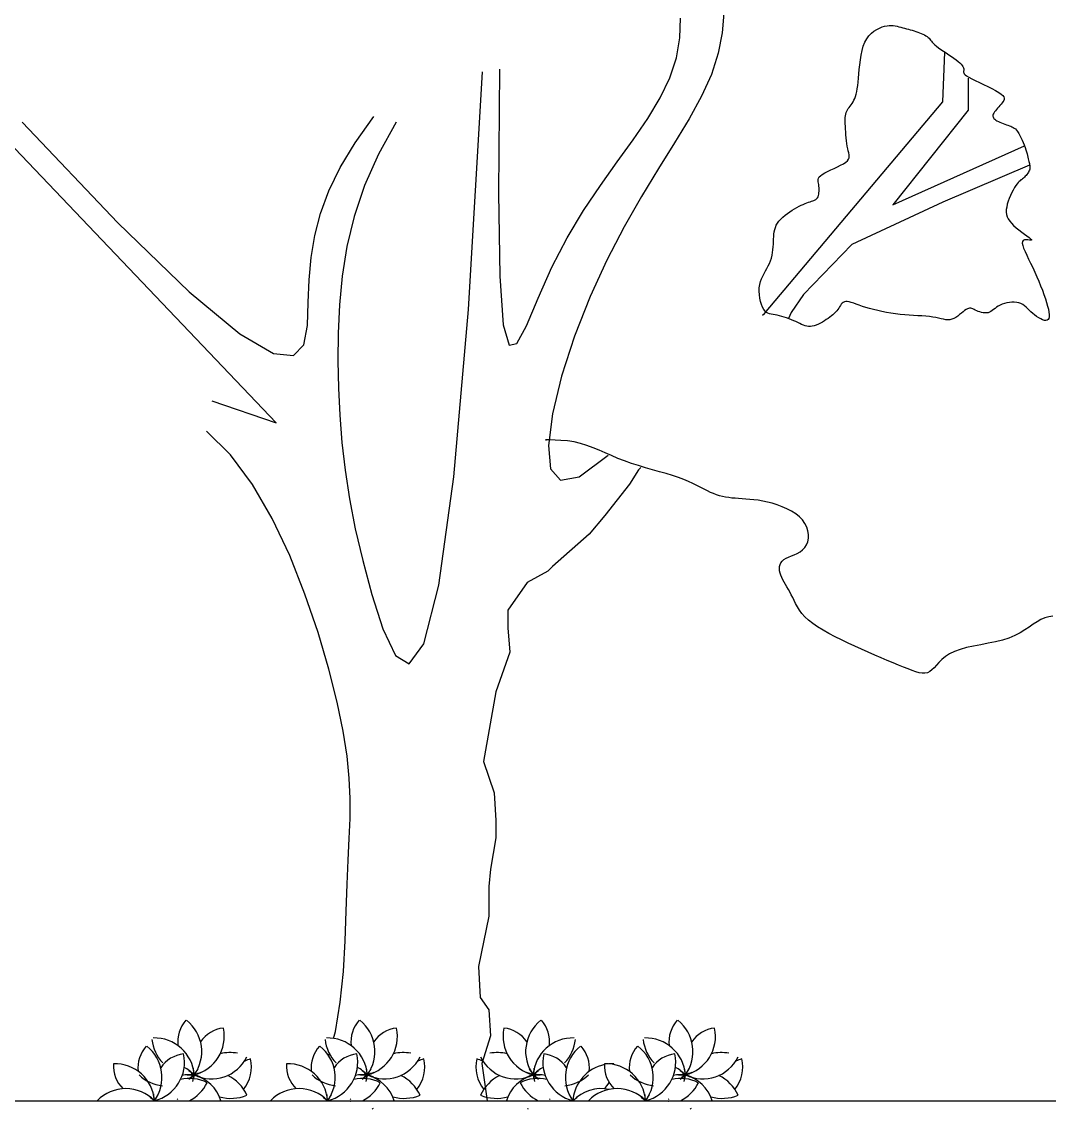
# Model space of a CAD drawing. Header units: millimetres. Extents: x 87938 to 265635, y 330093 to 434310.
# Drawn here: x 186159 to 190976, y 365201 to 370303 of the extents above; entities that cross this region are included whole.
import ezdxf

# ---------------------------------------------------------------- set-up
doc = ezdxf.new("R2010")
doc.units = ezdxf.units.MM
doc.layers.add('www.cad-blocks.net', color=7, linetype='Continuous')

# ---------------------------------------------------------------- blocks, each defined once
blk = doc.blocks.new('A$C315A1E4F')
for p, q in [((7149.6, 4568.8), (7151.9, 4653.2)), ((7336.9, 4673.9), (7329.9, 4590.2)), ((7965.4, 4588.1), (7976.5, 4597.2)), ((7976.5, 4597.2), (7988, 4604.7)), ((7988, 4604.7), (7999.6, 4610.7)), ((7999.6, 4610.7), (8010.9, 4615.2)), ((8010.9, 4615.2), (8021.8, 4618.4)), ((8021.8, 4618.4), (8032, 4620.5)), ((8032, 4620.5), (8041.5, 4621.5)), ((8041.5, 4621.5), (8050.4, 4621.7)), ((8050.4, 4621.7), (8058.9, 4621.1)), ((8058.9, 4621.1), (8067.1, 4619.9)), ((8067.1, 4619.9), (8075, 4618.2)), ((8075, 4618.2), (8082.8, 4616.3)), ((8082.8, 4616.3), (8090.7, 4614.2)), ((8090.7, 4614.2), (8098.7, 4612.1)), ((8098.7, 4612.1), (8106.7, 4610)), ((8106.7, 4610), (8114.9, 4607.8)), ((8114.9, 4607.8), (8123, 4605.6)), ((8123, 4605.6), (8131.2, 4603.4)), ((8131.2, 4603.4), (8139.3, 4601)), ((8139.3, 4601), (8147.4, 4598.5)), ((8147.4, 4598.5), (8155.4, 4596)), ((8155.4, 4596), (8163.2, 4593.3)), ((8163.2, 4593.3), (8170.8, 4590.4)), ((7134.9, 4483.7), (7149.6, 4568.8)), ((7329.9, 4590.2), (7312.6, 4503.1)), ((7930.9, 4532.8), (7937.5, 4549.6)), ((7937.5, 4549.6), (7945.6, 4564.4)), ((7945.6, 4564.4), (7955, 4577.2)), ((7955, 4577.2), (7965.4, 4588.1)), ((8170.8, 4590.4), (8178.1, 4587.5)), ((8178.1, 4587.5), (8185.1, 4584.4)), ((8185.1, 4584.4), (8191.5, 4581.2)), ((8191.5, 4581.2), (8197.5, 4577.8)), ((8197.5, 4577.8), (8202.8, 4574.3)), ((8202.8, 4574.3), (8207.4, 4570.7)), ((8207.4, 4570.7), (8211.3, 4566.9)), ((8211.3, 4566.9), (8214.7, 4563)), ((8214.7, 4563), (8217.9, 4558.8)), ((8217.9, 4558.8), (8221.3, 4554.4)), ((8221.3, 4554.4), (8225.1, 4549.6)), ((8225.1, 4549.6), (8229.7, 4544.4)), ((7312.6, 4503.1), (7283.4, 4413)), ((7921.5, 4494.9), (7925.6, 4514.4)), ((7925.6, 4514.4), (7930.9, 4532.8)), ((8229.7, 4544.4), (8235.4, 4538.8)), ((8235.4, 4538.8), (8242.5, 4532.8)), ((8242.5, 4532.8), (8251.2, 4526.2)), ((8251.2, 4526.2), (8261.2, 4519.2)), ((8261.2, 4519.2), (8272.2, 4512)), ((8270.3, 4296.2), (8278.4, 4507.5)), ((8272.2, 4512), (8283.6, 4504.5)), ((8283.6, 4504.5), (8295.2, 4497)), ((7107, 4398.2), (7134.9, 4483.7)), ((7914, 4434.1), (7915.9, 4454.2)), ((7915.9, 4454.2), (7918.3, 4474.7)), ((7918.3, 4474.7), (7921.5, 4494.9)), ((8295.2, 4497), (8306.6, 4489.5)), ((8306.6, 4489.5), (8317.3, 4482.2)), ((8317.3, 4482.2), (8326.9, 4475.2)), ((8326.9, 4475.2), (8335.1, 4468.5)), ((8335.1, 4468.5), (8342, 4462.3)), ((8342, 4462.3), (8347.6, 4456.4)), ((8347.6, 4456.4), (8352, 4450.9)), ((6248.4, 3410.8), (6308.3, 4423.4)), ((6379.7, 4435.3), (6375.7, 3907.1)), ((7283.4, 4413), (7241.4, 4320.2)), ((7910.8, 4396.5), (7912.3, 4414.7)), ((7912.3, 4414.7), (7914, 4434.1)), ((8352, 4450.9), (8355.3, 4445.9)), ((8355.3, 4445.9), (8357.5, 4441.2)), ((8357.5, 4441.2), (8358.8, 4436.9)), ((8358.3, 4426.2), (8358.1, 4422.9)), ((8358.1, 4422.9), (8358.7, 4419.5)), ((8358.9, 4429.5), (8358.3, 4426.2)), ((8358.7, 4419.5), (8360.6, 4415.8)), ((8358.8, 4436.9), (8359.2, 4433)), ((8359.2, 4433), (8358.9, 4429.5)), ((8360.6, 4415.8), (8364.5, 4411.5)), ((8364.5, 4411.5), (8370.9, 4406.6)), ((8370.9, 4406.6), (8380.3, 4400.7)), ((7065.4, 4312.3), (7107, 4398.2)), ((7905.3, 4351.6), (7907.3, 4365)), ((7907.3, 4365), (7909.1, 4380)), ((7909.1, 4380), (7910.8, 4396.5)), ((8378.2, 4397), (8378.5, 4260.6)), ((8380.3, 4400.7), (8393, 4393.9)), ((8393, 4393.9), (8408.4, 4386.3)), ((8408.4, 4386.3), (8425.6, 4378.1)), ((8425.6, 4378.1), (8443.7, 4369.5)), ((8443.7, 4369.5), (8461.9, 4360.8)), ((8461.9, 4360.8), (8479.3, 4352.1)), ((7241.4, 4320.2), (7188.3, 4223.4)), ((7894.6, 4310.2), (7897.7, 4318.9)), ((7897.7, 4318.9), (7900.5, 4328.6)), ((7900.5, 4328.6), (7903, 4339.5)), ((7903, 4339.5), (7905.3, 4351.6)), ((8479.3, 4352.1), (8495, 4343.9)), ((8495, 4343.9), (8508.2, 4336.1)), ((8508.2, 4336.1), (8518.2, 4329.1)), ((8518.2, 4329.1), (8525, 4322.8)), ((8525, 4322.8), (8529.2, 4317)), ((8529.2, 4317), (8531.1, 4311.5)), ((7012.2, 4224.9), (7065.4, 4312.3)), ((7509.3, 3393.3), (8270.3, 4296.2)), ((7863.1, 4261.7), (7866.6, 4267.1)), ((7866.6, 4267.1), (7870.4, 4272.3)), ((7870.4, 4272.3), (7874.6, 4277.7)), ((7874.6, 4277.7), (7878.8, 4283.2)), ((7878.8, 4283.2), (7883.1, 4289)), ((7883.1, 4289), (7887.2, 4295.4)), ((7887.2, 4295.4), (7891.1, 4302.4)), ((7891.1, 4302.4), (7894.6, 4310.2)), ((8503.1, 4268.9), (8498.4, 4263.3)), ((8508.1, 4274.6), (8503.1, 4268.9)), ((8513, 4280.2), (8508.1, 4274.6)), ((8517.8, 4285.8), (8513, 4280.2)), ((8522.3, 4291.2), (8517.8, 4285.8)), ((8526.2, 4296.3), (8522.3, 4291.2)), ((8529.2, 4301.4), (8526.2, 4296.3)), ((8530.9, 4306.4), (8529.2, 4301.4)), ((8531.1, 4311.5), (8530.9, 4306.4)), ((5764.6, 4121.4), (5844.6, 4233.3)), ((6950.2, 4134.5), (7012.2, 4224.9)), ((7188.3, 4223.4), (7126.5, 4120.8)), ((7853.8, 4211.8), (7853.9, 4220.8)), ((7853.9, 4220.8), (7854.2, 4229)), ((7854.2, 4229), (7854.9, 4236.6)), ((7854.9, 4236.6), (7856.1, 4243.6)), ((7856.1, 4243.6), (7857.8, 4250.1)), ((7857.8, 4250.1), (7860.2, 4256.1)), ((7860.2, 4256.1), (7863.1, 4261.7)), ((8378.5, 4260.6), (8057.4, 3856.6)), ((8483.7, 4238.9), (8483.4, 4235)), ((8483.4, 4235), (8484, 4231.3)), ((8485, 4243.1), (8483.7, 4238.9)), ((8484, 4231.3), (8485.5, 4227.8)), ((8487.1, 4247.6), (8485, 4243.1)), ((8485.5, 4227.8), (8487.9, 4224.5)), ((8490.2, 4252.6), (8487.1, 4247.6)), ((8487.9, 4224.5), (8491.3, 4221.3)), ((8494, 4257.8), (8490.2, 4252.6)), ((8491.3, 4221.3), (8495.6, 4218.1)), ((8498.4, 4263.3), (8494, 4257.8)), ((4346.4, 4209.5), (4753.6, 3780.2)), ((5939.7, 4209.5), (5864.1, 4072.8)), ((7854.1, 4202.1), (7853.8, 4211.8)), ((7854.5, 4191.5), (7854.1, 4202.1)), ((7855.1, 4180), (7854.5, 4191.5)), ((7855.9, 4167.8), (7855.1, 4180)), ((8495.6, 4218.1), (8500.7, 4215)), ((8500.7, 4215), (8506.7, 4211.9)), ((8506.7, 4211.9), (8513.1, 4208.8)), ((8513.1, 4208.8), (8520, 4205.9)), ((8520, 4205.9), (8527, 4203)), ((8527, 4203), (8534.1, 4200.4)), ((8534.1, 4200.4), (8541, 4197.9)), ((8541, 4197.9), (8547.6, 4195.7)), ((8547.6, 4195.7), (8553.6, 4193.7)), ((8553.6, 4193.7), (8559.3, 4191.7)), ((8559.3, 4191.7), (8564.5, 4189.6)), ((8564.5, 4189.6), (8569.5, 4187.1)), ((8569.5, 4187.1), (8574.3, 4184)), ((8574.3, 4184), (8579, 4180.1)), ((8579, 4180.1), (8583.6, 4175.1)), ((8583.6, 4175.1), (8588.3, 4169)), ((6882.1, 4039.9), (6950.2, 4134.5)), ((7856.8, 4155.3), (7855.9, 4167.8)), ((7857.9, 4142.6), (7856.8, 4155.3)), ((7859.2, 4130.1), (7857.9, 4142.6)), ((7860.7, 4118), (7859.2, 4130.1)), ((8588.3, 4169), (8593.1, 4161.5)), ((8593.1, 4161.5), (8598, 4152.8)), ((8598, 4152.8), (8602.8, 4143.2)), ((8602.8, 4143.2), (8607.5, 4133)), ((8607.5, 4133), (8612, 4122.5)), ((5428.4, 2926.4), (4287, 4126.4)), ((5701.5, 4016.2), (5764.6, 4121.4)), ((7126.5, 4120.8), (7058.2, 4010.9)), ((7862.4, 4106.5), (7860.7, 4118)), ((7864.4, 4095.9), (7862.4, 4106.5)), ((7866.6, 4086.5), (7864.4, 4095.9)), ((7868.6, 4078.1), (7866.6, 4086.5)), ((8057.4, 3856.6), (8618.4, 4108.9)), ((8612, 4122.5), (8616.2, 4111.9)), ((8616.2, 4111.9), (8620.1, 4101.6)), ((8620.1, 4101.6), (8623.5, 4091.7)), ((8623.5, 4091.7), (8626.4, 4082.6)), ((8626.4, 4082.6), (8628.8, 4074.3)), ((5864.1, 4072.8), (5805.4, 3938.8)), ((6810.6, 3939.6), (6882.1, 4039.9)), ((7846.2, 4031.9), (7855.9, 4038.4)), ((7855.9, 4038.4), (7863, 4044.6)), ((7863, 4044.6), (7867.5, 4050.7)), ((7867.5, 4050.7), (7870, 4056.9)), ((7870.1, 4070.4), (7868.6, 4078.1)), ((7870, 4056.9), (7870.7, 4063.5)), ((7870.7, 4063.5), (7870.1, 4070.4)), ((8628.8, 4074.3), (8630.9, 4066.6)), ((8630.9, 4066.6), (8632.6, 4059.6)), ((8632.6, 4059.6), (8634.1, 4053.2)), ((8634.1, 4053.2), (8635.3, 4047.3)), ((8635.3, 4047.3), (8636.5, 4041.9)), ((8636.5, 4041.9), (8637.5, 4037)), ((8637.5, 4037), (8638.6, 4032.4)), ((5653.3, 3916.3), (5701.5, 4016.2)), ((7058.2, 4010.9), (6985.7, 3892.1)), ((7756.1, 3986.4), (7766.4, 3992.4)), ((7766.4, 3992.4), (7778.7, 3998.7)), ((7778.7, 3998.7), (7792.3, 4005.2)), ((7792.3, 4005.2), (7806.6, 4011.8)), ((7806.6, 4011.8), (7820.8, 4018.6)), ((7820.8, 4018.6), (7834.2, 4025.3)), ((7834.2, 4025.3), (7846.2, 4031.9)), ((8639.9, 4025.7), (8269.6, 3868.5)), ((8631.7, 3991.3), (8628.4, 3986.7)), ((8634.6, 3995.8), (8631.7, 3991.3)), ((8637.1, 4000.3), (8634.6, 3995.8)), ((8638.9, 4004.6), (8637.1, 4000.3)), ((8638.6, 4032.4), (8639.5, 4028.1)), ((8640.2, 4008.7), (8638.9, 4004.6)), ((8639.5, 4028.1), (8640.3, 4024.1)), ((8640.9, 4012.7), (8640.2, 4008.7)), ((8640.3, 4024.1), (8640.9, 4020.3)), ((8640.9, 4020.3), (8641.1, 4016.5)), ((8641.1, 4016.5), (8640.9, 4012.7)), ((7738, 3960), (7738.4, 3965.1)), ((7738.5, 3954.6), (7738, 3960)), ((7738.4, 3965.1), (7740, 3970.3)), ((7739.6, 3948.9), (7738.5, 3954.6)), ((7740.7, 3942.8), (7739.6, 3948.9)), ((7740, 3970.3), (7743.2, 3975.4)), ((7741.6, 3936.3), (7740.7, 3942.8)), ((7743.2, 3975.4), (7748.5, 3980.8)), ((7748.5, 3980.8), (7756.1, 3986.4)), ((8586.3, 3945.7), (8581.3, 3938.6)), ((8590.9, 3951.4), (8586.3, 3945.7)), ((8595.1, 3955.9), (8590.9, 3951.4)), ((8599.1, 3959.5), (8595.1, 3955.9)), ((8602.8, 3962.6), (8599.1, 3959.5)), ((8606.4, 3965.3), (8602.8, 3962.6)), ((8610, 3968), (8606.4, 3965.3)), ((8613.6, 3970.9), (8610, 3968)), ((8617.4, 3974.3), (8613.6, 3970.9)), ((8621.2, 3978.2), (8617.4, 3974.3)), ((8624.9, 3982.3), (8621.2, 3978.2)), ((8628.4, 3986.7), (8624.9, 3982.3)), ((5617.9, 3820.1), (5653.3, 3916.3)), ((5805.4, 3938.8), (5761.6, 3807.6)), ((6375.7, 3907.1), (6381.5, 3552.4)), ((6738.6, 3832.2), (6810.6, 3939.6)), ((7737.9, 3890.9), (7739.7, 3896)), ((7739.7, 3896), (7741.1, 3902)), ((7741.1, 3902), (7742, 3908.4)), ((7742.2, 3929.4), (7741.6, 3936.3)), ((7742, 3908.4), (7742.4, 3915.3)), ((7742.5, 3922.3), (7742.2, 3929.4)), ((7742.4, 3915.3), (7742.5, 3922.3)), ((8558.5, 3896.7), (8553.2, 3884.2)), ((8564.2, 3908.6), (8558.5, 3896.7)), ((8570, 3919.8), (8564.2, 3908.6)), ((8575.8, 3929.9), (8570, 3919.8)), ((8581.3, 3938.6), (8575.8, 3929.9)), ((6985.7, 3892.1), (6911.3, 3762.7)), ((7647.9, 3845.8), (7657.3, 3850.6)), ((7657.3, 3850.6), (7666.3, 3855)), ((7666.3, 3855), (7674.8, 3858.7)), ((7674.8, 3858.7), (7682.9, 3862.1)), ((7682.9, 3862.1), (7690.4, 3865)), ((7690.4, 3865), (7697.5, 3867.6)), ((7697.5, 3867.6), (7704.1, 3869.8)), ((7704.1, 3869.8), (7710.2, 3871.8)), ((7710.2, 3871.8), (7715.7, 3873.7)), ((7715.7, 3873.7), (7720.7, 3875.6)), ((7720.7, 3875.6), (7725.2, 3877.7)), ((7725.2, 3877.7), (7729.2, 3880.1)), ((7729.2, 3880.1), (7732.6, 3883)), ((7732.6, 3883), (7735.5, 3886.6)), ((7735.5, 3886.6), (7737.9, 3890.9)), ((8269.6, 3868.5), (7882.5, 3688)), ((8544.7, 3859.3), (8542, 3847.3)), ((8548.5, 3871.7), (8544.7, 3859.3)), ((8553.2, 3884.2), (8548.5, 3871.7)), ((5593.5, 3725.9), (5617.9, 3820.1)), ((5761.6, 3807.6), (5730.4, 3679)), ((6668.7, 3716.4), (6738.6, 3832.2)), ((7579.2, 3796.1), (7587.8, 3804.5)), ((7587.8, 3804.5), (7597.3, 3812.6)), ((7597.3, 3812.6), (7607.3, 3820.3)), ((7607.3, 3820.3), (7617.5, 3827.5)), ((7617.5, 3827.5), (7627.9, 3834.2)), ((7627.9, 3834.2), (7638.1, 3840.3)), ((7638.1, 3840.3), (7647.9, 3845.8)), ((8540.5, 3836.1), (8540.4, 3825.6)), ((8540.4, 3825.6), (8541.8, 3815.5)), ((8542, 3847.3), (8540.5, 3836.1)), ((8541.8, 3815.5), (8544.6, 3805.9)), ((8544.6, 3805.9), (8548.9, 3796.5)), ((4753.6, 3780.2), (5057.7, 3485.8)), ((6911.3, 3762.7), (6837.4, 3621.1)), ((7553.2, 3750.9), (7556, 3760.3)), ((7556, 3760.3), (7559.9, 3769.5)), ((7559.9, 3769.5), (7565, 3778.5)), ((7565, 3778.5), (7571.4, 3787.4)), ((7571.4, 3787.4), (7579.2, 3796.1)), ((8548.9, 3796.5), (8554.8, 3787.3)), ((8554.8, 3787.3), (8562.3, 3778)), ((8562.3, 3778), (8571.5, 3768.7)), ((8571.5, 3768.7), (8582.2, 3759.1)), ((8582.2, 3759.1), (8594, 3749.6)), ((5577.9, 3632.2), (5593.5, 3725.9)), ((6603.6, 3590.7), (6668.7, 3716.4)), ((7548.1, 3699.9), (7548.6, 3710.7)), ((7548.6, 3710.7), (7549.1, 3721.2)), ((7549.1, 3721.2), (7550, 3731.4)), ((7550, 3731.4), (7551.3, 3741.3)), ((7551.3, 3741.3), (7553.2, 3750.9)), ((8594, 3749.6), (8606.1, 3740.3)), ((8606.1, 3740.3), (8617.9, 3731.6)), ((8617.9, 3731.6), (8628.6, 3723.8)), ((8628.6, 3723.8), (8637.5, 3717.1)), ((8637.5, 3717.1), (8644, 3711.9)), ((8644, 3711.9), (8647.4, 3708.3)), ((5730.4, 3679), (5710, 3553)), ((7543.9, 3653.5), (7545.5, 3665.3)), ((7545.5, 3665.3), (7546.6, 3677.1)), ((7546.6, 3677.1), (7547.5, 3688.6)), ((7547.5, 3688.6), (7548.1, 3699.9)), ((7882.5, 3688), (7676.4, 3473.8)), ((8609.4, 3699.9), (8608.7, 3692.7)), ((8608.7, 3692.7), (8610.5, 3683.1)), ((8612.8, 3704.4), (8609.4, 3699.9)), ((8610.5, 3683.1), (8614.4, 3671.3)), ((8618.3, 3706.7), (8612.8, 3704.4)), ((8614.4, 3671.3), (8620.1, 3657.5)), ((8625, 3707.5), (8618.3, 3706.7)), ((8632.1, 3707.2), (8625, 3707.5)), ((8638.7, 3706.6), (8632.1, 3707.2)), ((8644, 3706.2), (8638.7, 3706.6)), ((8647.2, 3706.5), (8644, 3706.2)), ((8647.4, 3708.3), (8647.2, 3706.5)), ((5569.1, 3537.5), (5577.9, 3632.2)), ((6837.4, 3621.1), (6766.1, 3465.5)), ((7531.2, 3607.1), (7535.5, 3618.4)), ((7535.5, 3618.4), (7539, 3629.9)), ((7539, 3629.9), (7541.8, 3641.7)), ((7541.8, 3641.7), (7543.9, 3653.5)), ((8620.1, 3657.5), (8627.2, 3642.1)), ((8627.2, 3642.1), (8635.3, 3625.4)), ((8635.3, 3625.4), (8644, 3607.5)), ((6545.8, 3458.5), (6603.6, 3590.7)), ((7508.1, 3564.2), (7514.2, 3575)), ((7514.2, 3575), (7520.3, 3585.6)), ((7520.3, 3585.6), (7526.1, 3596.3)), ((7526.1, 3596.3), (7531.2, 3607.1)), ((8644, 3607.5), (8653, 3588.9)), ((8653, 3588.9), (8661.9, 3569.7)), ((5565.2, 3440.2), (5569.1, 3537.5)), ((5710, 3553), (5698.1, 3429.7)), ((6381.5, 3552.4), (6396.7, 3345)), ((7489.5, 3516.3), (7492.7, 3529.3)), ((7492.7, 3529.3), (7497, 3541.6)), ((7497, 3541.6), (7502.3, 3553.1)), ((7502.3, 3553.1), (7508.1, 3564.2)), ((8661.9, 3569.7), (8670.5, 3550.2)), ((8670.5, 3550.2), (8678.9, 3530.7)), ((8678.9, 3530.7), (8686.7, 3511.3)), ((5057.7, 3485.8), (5273.9, 3306.4)), ((7487.4, 3487.8), (7487.8, 3502.3)), ((7488.3, 3473), (7487.4, 3487.8)), ((7487.8, 3502.3), (7489.5, 3516.3)), ((8686.7, 3511.3), (8694.1, 3492.3)), ((8694.1, 3492.3), (8700.8, 3473.9)), ((5561.8, 3342.3), (5565.2, 3440.2)), ((6495.9, 3341.3), (6545.8, 3458.5)), ((6766.1, 3465.5), (6700.4, 3297)), ((7490.3, 3458.5), (7488.3, 3473)), ((7493.2, 3444.6), (7490.3, 3458.5)), ((7497, 3431.8), (7493.2, 3444.6)), ((7501.4, 3420.4), (7497, 3431.8)), ((7676.4, 3473.8), (7624.1, 3397.7)), ((7837, 3432.6), (7833.4, 3427.6)), ((7840.8, 3437), (7837, 3432.6)), ((7845.1, 3440.5), (7840.8, 3437)), ((7850.1, 3443), (7845.1, 3440.5)), ((7855.9, 3444.2), (7850.1, 3443)), ((7862.8, 3444.1), (7855.9, 3444.2)), ((7870.7, 3442.6), (7862.8, 3444.1)), ((7879.7, 3440.2), (7870.7, 3442.6)), ((7889.9, 3436.8), (7879.7, 3440.2)), ((7901.1, 3432.9), (7889.9, 3436.8)), ((7913.5, 3428.4), (7901.1, 3432.9)), ((8522.8, 3432.7), (8513.8, 3428.8)), ((8532.5, 3436), (8522.8, 3432.7)), ((8542.8, 3438.7), (8532.5, 3436)), ((8553.4, 3440.5), (8542.8, 3438.7)), ((8564, 3441.5), (8553.4, 3440.5)), ((8574.5, 3441.6), (8564, 3441.5)), ((8584.6, 3440.7), (8574.5, 3441.6)), ((8594, 3438.6), (8584.6, 3440.7)), ((8602.5, 3435.4), (8594, 3438.6)), ((8610.3, 3431.2), (8602.5, 3435.4)), ((8700.8, 3473.9), (8706.9, 3456.4)), ((8706.9, 3456.4), (8712, 3440)), ((8712, 3440), (8716.3, 3424.9)), ((5698.1, 3429.7), (5692.8, 3309)), ((6185.6, 2696.1), (6248.4, 3410.8)), ((7506.5, 3410.9), (7501.4, 3420.4)), ((7501.8, 3386.5), (7509.3, 3393.3)), ((7512, 3403.5), (7506.5, 3410.9)), ((7517.9, 3398.1), (7512, 3403.5)), ((7524.3, 3394.3), (7517.9, 3398.1)), ((7531.2, 3391.6), (7524.3, 3394.3)), ((7538.6, 3389.8), (7531.2, 3391.6)), ((7546.6, 3388.4), (7538.6, 3389.8)), ((7555, 3387.2), (7546.6, 3388.4)), ((7564, 3385.7), (7555, 3387.2)), ((7573.6, 3383.6), (7564, 3385.7)), ((7624.1, 3397.7), (7612.8, 3372.3)), ((7801.3, 3388.2), (7794.9, 3382.8)), ((7807.3, 3393.6), (7801.3, 3388.2)), ((7812.7, 3399.2), (7807.3, 3393.6)), ((7817.7, 3404.8), (7812.7, 3399.2)), ((7822.2, 3410.5), (7817.7, 3404.8)), ((7826.2, 3416.3), (7822.2, 3410.5)), ((7829.9, 3422.1), (7826.2, 3416.3)), ((7833.4, 3427.6), (7829.9, 3422.1)), ((7927, 3423.7), (7913.5, 3428.4)), ((7941.7, 3418.9), (7927, 3423.7)), ((7957.6, 3414.3), (7941.7, 3418.9)), ((7974.4, 3409.8), (7957.6, 3414.3)), ((7992.2, 3405.5), (7974.4, 3409.8)), ((8010.6, 3401.6), (7992.2, 3405.5)), ((8029.5, 3397.9), (8010.6, 3401.6)), ((8048.8, 3394.6), (8029.5, 3397.9)), ((8068.4, 3391.8), (8048.8, 3394.6)), ((8087.9, 3389.4), (8068.4, 3391.8)), ((8107.3, 3387.6), (8087.9, 3389.4)), ((8126.4, 3386.1), (8107.3, 3387.6)), ((8145.2, 3384.9), (8126.4, 3386.1)), ((8341.5, 3388.4), (8333.5, 3382.2)), ((8349.1, 3394.7), (8341.5, 3388.4)), ((8356.2, 3400.8), (8349.1, 3394.7)), ((8362.9, 3406.2), (8356.2, 3400.8)), ((8369, 3410.5), (8362.9, 3406.2)), ((8374.5, 3413.5), (8369, 3410.5)), ((8379.5, 3415.2), (8374.5, 3413.5)), ((8384.2, 3415.8), (8379.5, 3415.2)), ((8388.7, 3415.4), (8384.2, 3415.8)), ((8393.2, 3414.3), (8388.7, 3415.4)), ((8397.9, 3412.5), (8393.2, 3414.3)), ((8402.9, 3410.2), (8397.9, 3412.5)), ((8408.4, 3407.7), (8402.9, 3410.2)), ((8414.5, 3405), (8408.4, 3407.7)), ((8421.1, 3402.4), (8414.5, 3405)), ((8428.1, 3399.9), (8421.1, 3402.4)), ((8435.3, 3397.9), (8428.1, 3399.9)), ((8442.5, 3396.3), (8435.3, 3397.9)), ((8449.7, 3395.5), (8442.5, 3396.3)), ((8456.7, 3395.4), (8449.7, 3395.5)), ((8463.2, 3396.5), (8456.7, 3395.4)), ((8469.3, 3398.6), (8463.2, 3396.5)), ((8475.1, 3401.7), (8469.3, 3398.6)), ((8480.7, 3405.6), (8475.1, 3401.7)), ((8486.4, 3410), (8480.7, 3405.6)), ((8492.4, 3414.7), (8486.4, 3410)), ((8498.8, 3419.6), (8492.4, 3414.7)), ((8505.9, 3424.3), (8498.8, 3419.6)), ((8513.8, 3428.8), (8505.9, 3424.3)), ((8617.6, 3426.1), (8610.3, 3431.2)), ((8624.5, 3420.3), (8617.6, 3426.1)), ((8631.4, 3414), (8624.5, 3420.3)), ((8638.2, 3407.4), (8631.4, 3414)), ((8645.4, 3400.5), (8638.2, 3407.4)), ((8653, 3393.7), (8645.4, 3400.5)), ((8661.2, 3386.9), (8653, 3393.7)), ((8669.8, 3380.6), (8661.2, 3386.9)), ((8716.3, 3424.9), (8719.6, 3411.2)), ((8719.6, 3411.2), (8721.8, 3399)), ((8721.8, 3399), (8722.9, 3388.4)), ((8722.9, 3388.4), (8722.9, 3379.5)), ((5546.1, 3260.1), (5561.8, 3342.3)), ((6396.7, 3345), (6421.1, 3258.2)), ((6454.2, 3265.8), (6495.9, 3341.3)), ((7583.6, 3381), (7573.6, 3383.6)), ((7593.8, 3378), (7583.6, 3381)), ((7604.2, 3374.6), (7593.8, 3378)), ((7614.5, 3370.8), (7604.2, 3374.6)), ((7624.6, 3366.9), (7614.5, 3370.8)), ((7634.4, 3362.7), (7624.6, 3366.9)), ((7643.7, 3358.5), (7634.4, 3362.7)), ((7652.3, 3354.4), (7643.7, 3358.5)), ((7660.5, 3350.3), (7652.3, 3354.4)), ((7668.2, 3346.6), (7660.5, 3350.3)), ((7675.7, 3343.3), (7668.2, 3346.6)), ((7683, 3340.6), (7675.7, 3343.3)), ((7690.3, 3338.6), (7683, 3340.6)), ((7722, 3340.7), (7713.6, 3338.6)), ((7730.6, 3343.7), (7722, 3340.7)), ((7739.3, 3347.5), (7730.6, 3343.7)), ((7748, 3351.8), (7739.3, 3347.5)), ((7756.5, 3356.6), (7748, 3351.8)), ((7764.9, 3361.7), (7756.5, 3356.6)), ((7773, 3367), (7764.9, 3361.7)), ((7780.7, 3372.2), (7773, 3367)), ((7788, 3377.5), (7780.7, 3372.2)), ((7794.9, 3382.8), (7788, 3377.5)), ((8163.3, 3383.8), (8145.2, 3384.9)), ((8180.7, 3382.7), (8163.3, 3383.8)), ((8197.2, 3381.5), (8180.7, 3382.7)), ((8212.7, 3380.1), (8197.2, 3381.5)), ((8227.1, 3378.2), (8212.7, 3380.1)), ((8240.1, 3375.9), (8227.1, 3378.2)), ((8252.1, 3373.3), (8240.1, 3375.9)), ((8263, 3370.8), (8252.1, 3373.3)), ((8273.1, 3368.5), (8263, 3370.8)), ((8282.6, 3366.9), (8273.1, 3368.5)), ((8291.5, 3366.2), (8282.6, 3366.9)), ((8300.1, 3366.5), (8291.5, 3366.2)), ((8308.6, 3368.4), (8300.1, 3366.5)), ((8317, 3371.8), (8308.6, 3368.4)), ((8325.4, 3376.5), (8317, 3371.8)), ((8333.5, 3382.2), (8325.4, 3376.5)), ((8678.5, 3374.8), (8669.8, 3380.6)), ((8687.1, 3370), (8678.5, 3374.8)), ((8695.3, 3366.2), (8687.1, 3370)), ((8702.8, 3363.8), (8695.3, 3366.2)), ((8709.4, 3363.1), (8702.8, 3363.8)), ((8714.9, 3364.2), (8709.4, 3363.1)), ((8718.9, 3367.3), (8714.9, 3364.2)), ((8721.5, 3372.5), (8718.9, 3367.3)), ((8722.9, 3379.5), (8721.5, 3372.5)), ((5273.9, 3306.4), (5417.3, 3222.3)), ((5692.8, 3309), (5692, 3190.8)), ((6700.4, 3297), (6645.3, 3126.1)), ((7697.8, 3337.5), (7690.3, 3338.6)), ((7705.5, 3337.5), (7697.8, 3337.5)), ((7713.6, 3338.6), (7705.5, 3337.5)), ((5503, 3213.5), (5546.1, 3260.1)), ((6421.1, 3258.2), (6454.2, 3265.8)), ((5417.3, 3222.3), (5503, 3213.5)), ((5692, 3190.8), (5694.1, 3074.8)), ((6645.3, 3126.1), (6606.2, 2966)), ((5694.1, 3074.8), (5699.3, 2959.7)), ((5155, 3021.5), (5428.4, 2926.4)), ((5699.3, 2959.7), (5708.4, 2843.8)), ((6606.2, 2966), (6588.6, 2830)), ((5233.7, 2790.8), (5131.2, 2890.8)), ((5708.4, 2843.8), (5722, 2725.6)), ((6576.6, 2854.3), (6580.4, 2855.1)), ((6582.7, 2854.2), (6576.6, 2854.3)), ((6580.4, 2855.1), (6595.9, 2856.8)), ((6596.9, 2854.1), (6582.7, 2854.2)), ((6588.6, 2830), (6598.1, 2731)), ((6617.4, 2853.7), (6596.9, 2854.1)), ((6642.3, 2852.4), (6617.4, 2853.7)), ((6669.8, 2849.9), (6642.3, 2852.4)), ((6698.1, 2845.5), (6669.8, 2849.9)), ((6725.7, 2839.1), (6698.1, 2845.5)), ((6752.6, 2830.8), (6725.7, 2839.1)), ((6778.9, 2821.1), (6752.6, 2830.8)), ((5327.2, 2664.7), (5233.7, 2790.8)), ((6720.4, 2697.1), (6844.2, 2788.5)), ((6805.1, 2810.3), (6778.9, 2821.1)), ((6831.3, 2798.8), (6805.1, 2810.3)), ((6857.9, 2787.1), (6831.3, 2798.8)), ((6885.1, 2775.4), (6857.9, 2787.1)), ((6913.3, 2764.3), (6885.1, 2775.4)), ((6942.5, 2754), (6913.3, 2764.3)), ((6972.4, 2744.4), (6942.5, 2754)), ((6982.6, 2737.2), (6972.2, 2727.3)), ((7002.7, 2735.4), (6972.4, 2744.4)), ((5722, 2725.6), (5740.9, 2603.2)), ((6121.5, 2235.3), (6185.6, 2696.1)), ((6598.1, 2731), (6640.2, 2682.3)), ((6640.2, 2682.3), (6720.4, 2697.1)), ((6972.2, 2727.3), (6934.1, 2665.5)), ((7032.8, 2726.9), (7002.7, 2735.4)), ((7062.3, 2718.7), (7032.8, 2726.9)), ((7090.8, 2710.6), (7062.3, 2718.7)), ((7117.8, 2702.5), (7090.8, 2710.6)), ((7142.8, 2694.2), (7117.8, 2702.5)), ((7165.5, 2685.8), (7142.8, 2694.2)), ((5411.4, 2519.2), (5327.2, 2664.7)), ((6934.1, 2665.5), (6829.4, 2532.4)), ((7186.2, 2677.1), (7165.5, 2685.8)), ((7204.9, 2668.5), (7186.2, 2677.1)), ((7222.1, 2660), (7204.9, 2668.5)), ((7237.9, 2651.8), (7222.1, 2660)), ((7252.6, 2644.1), (7237.9, 2651.8)), ((7266.5, 2636.9), (7252.6, 2644.1)), ((5740.9, 2603.2), (5765.9, 2475.3)), ((7279.8, 2630.5), (7266.5, 2636.9)), ((7292.9, 2625), (7279.8, 2630.5)), ((7305.7, 2620.3), (7292.9, 2625)), ((7318.5, 2616.3), (7305.7, 2620.3)), ((7331.2, 2613), (7318.5, 2616.3)), ((7344.2, 2610.3), (7331.2, 2613)), ((7357.4, 2608.2), (7344.2, 2610.3)), ((7371, 2606.4), (7357.4, 2608.2)), ((7385, 2605.1), (7371, 2606.4)), ((7399.7, 2604), (7385, 2605.1)), ((7415, 2603), (7399.7, 2604)), ((7430.9, 2602), (7415, 2603)), ((7447.6, 2600.7), (7430.9, 2602)), ((7465, 2598.9), (7447.6, 2600.7)), ((7483.2, 2596.6), (7465, 2598.9)), ((7502.2, 2593.4), (7483.2, 2596.6)), ((7522.1, 2589.1), (7502.2, 2593.4)), ((7542.8, 2583.8), (7522.1, 2589.1)), ((7563.9, 2577.2), (7542.8, 2583.8)), ((7584.9, 2569.4), (7563.9, 2577.2)), ((7605.4, 2560.5), (7584.9, 2569.4)), ((7624.8, 2550.3), (7605.4, 2560.5)), ((5486.2, 2361), (5411.4, 2519.2)), ((6829.4, 2532.4), (6762.8, 2451.6)), ((7642.7, 2539), (7624.8, 2550.3)), ((7658.6, 2526.4), (7642.7, 2539)), ((7671.9, 2512.7), (7658.6, 2526.4)), ((7682.4, 2497.8), (7671.9, 2512.7)), ((5765.9, 2475.3), (5797.5, 2340)), ((7690, 2482.2), (7682.4, 2497.8)), ((7694.8, 2466.2), (7690, 2482.2)), ((7697, 2450.2), (7694.8, 2466.2)), ((6762.8, 2451.6), (6605.8, 2313.7)), ((7688.8, 2406.6), (7693.9, 2420)), ((7693.9, 2420), (7696.7, 2434.7)), ((7696.7, 2434.7), (7697, 2450.2)), ((7636.9, 2364.6), (7649.3, 2370.3)), ((7649.3, 2370.3), (7661.3, 2377)), ((7661.3, 2377), (7672.2, 2385.1)), ((7672.2, 2385.1), (7681.5, 2394.9)), ((7681.5, 2394.9), (7688.8, 2406.6)), ((5551.4, 2196.8), (5486.2, 2361)), ((5797.5, 2340), (5836.7, 2195.7)), ((7573.9, 2314), (7575.9, 2322.5)), ((7575.9, 2322.5), (7579.5, 2330.3)), ((7579.5, 2330.3), (7584.9, 2337.5)), ((7584.9, 2337.5), (7592.2, 2343.9)), ((7592.2, 2343.9), (7601.6, 2349.5)), ((7601.6, 2349.5), (7612.5, 2354.6)), ((7612.5, 2354.6), (7624.4, 2359.5)), ((7624.4, 2359.5), (7636.9, 2364.6)), ((6586.7, 2294.7), (6498.1, 2246.1)), ((6605.8, 2313.7), (6586.7, 2294.7)), ((7573.4, 2305.2), (7573.9, 2314)), ((7574.3, 2296), (7573.4, 2305.2)), ((7576.4, 2286.6), (7574.3, 2296)), ((7579.5, 2277), (7576.4, 2286.6)), ((7583.5, 2267.4), (7579.5, 2277)), ((6057.6, 1984.1), (6121.5, 2235.3)), ((6498.1, 2246.1), (6416.6, 2127.6)), ((7588.2, 2257.8), (7583.5, 2267.4)), ((7593.6, 2248), (7588.2, 2257.8)), ((7599.4, 2238), (7593.6, 2248)), ((7605.5, 2227.7), (7599.4, 2238)), ((7611.8, 2217), (7605.5, 2227.7)), ((5606.9, 2033.3), (5551.4, 2196.8)), ((5836.7, 2195.7), (5883.6, 2048.6)), ((7618, 2205.9), (7611.8, 2217)), ((7624.1, 2194.2), (7618, 2205.9)), ((7630, 2182), (7624.1, 2194.2)), ((7636, 2169.2), (7630, 2182)), ((7642.5, 2156), (7636, 2169.2)), ((7650, 2142.5), (7642.5, 2156)), ((7658.8, 2128.6), (7650, 2142.5)), ((6416.6, 2127.6), (6416.6, 2053.5)), ((7669.4, 2114.5), (7658.8, 2128.6)), ((7682.1, 2100.2), (7669.4, 2114.5)), ((7697.4, 2085.9), (7682.1, 2100.2)), ((8688.2, 2088.3), (8671.8, 2078.9)), ((8704.7, 2095.5), (8688.2, 2088.3)), ((8721.7, 2100.2), (8704.7, 2095.5)), ((8739.1, 2102.7), (8721.7, 2100.2)), ((5883.6, 2048.6), (5937.1, 1934.8)), ((6416.6, 2053.5), (6424, 1949.8)), ((7715.6, 2071.6), (7697.4, 2085.9)), ((7736.4, 2057.3), (7715.6, 2071.6)), ((7759.4, 2043.1), (7736.4, 2057.3)), ((7784.3, 2029), (7759.4, 2043.1)), ((8619.2, 2043.7), (8598.9, 2031.4)), ((8637.8, 2056.1), (8619.2, 2043.7)), ((8655.2, 2068), (8637.8, 2056.1)), ((8671.8, 2078.9), (8655.2, 2068)), ((5652.5, 1877.2), (5606.9, 2033.3)), ((7810.7, 2015), (7784.3, 2029)), ((7838.2, 2001.3), (7810.7, 2015)), ((7866.4, 1987.7), (7838.2, 2001.3)), ((8524, 2000.7), (8494.3, 1993.4)), ((8551.7, 2009.5), (8524, 2000.7)), ((8576.6, 2019.8), (8551.7, 2009.5)), ((8598.9, 2031.4), (8576.6, 2019.8)), ((5995.7, 1898.7), (6057.6, 1984.1)), ((6424, 1949.8), (6364.7, 1779.5)), ((7895.1, 1974.4), (7866.4, 1987.7)), ((7923.7, 1961.5), (7895.1, 1974.4)), ((7952.1, 1948.9), (7923.7, 1961.5)), ((7979.9, 1936.7), (7952.1, 1948.9)), ((8319, 1952.2), (8298.1, 1941.8)), ((8343.5, 1960.9), (8319, 1952.2)), ((8371, 1968.3), (8343.5, 1960.9)), ((8400.7, 1974.8), (8371, 1968.3)), ((8431.8, 1980.8), (8400.7, 1974.8)), ((8463.2, 1986.9), (8431.8, 1980.8)), ((8494.3, 1993.4), (8463.2, 1986.9)), ((5937.1, 1934.8), (5995.7, 1898.7)), ((8007, 1925.1), (7979.9, 1936.7)), ((8033, 1914), (8007, 1925.1)), ((8057.8, 1903.7), (8033, 1914)), ((8080.9, 1894.1), (8057.8, 1903.7)), ((8253.3, 1905.6), (8242.3, 1893.6)), ((8265.8, 1917.9), (8253.3, 1905.6)), ((8280.6, 1930.2), (8265.8, 1917.9)), ((8298.1, 1941.8), (8280.6, 1930.2)), ((5688.1, 1735.4), (5652.5, 1877.2)), ((8102.2, 1885.3), (8080.9, 1894.1)), ((8121.6, 1877.4), (8102.2, 1885.3)), ((8139, 1870.6), (8121.6, 1877.4)), ((8154.6, 1865.2), (8139, 1870.6)), ((8168.8, 1861.4), (8154.6, 1865.2)), ((8181.6, 1859.3), (8168.8, 1861.4)), ((8193.2, 1859.3), (8181.6, 1859.3)), ((8203.9, 1861.5), (8193.2, 1859.3)), ((8213.8, 1866.2), (8203.9, 1861.5)), ((8223.2, 1873.4), (8213.8, 1866.2)), ((8232.5, 1882.7), (8223.2, 1873.4)), ((8242.3, 1893.6), (8232.5, 1882.7)), ((6364.7, 1779.5), (6312.8, 1483.2)), ((5713.7, 1612.5), (5688.1, 1735.4)), ((5730.5, 1506.1), (5713.7, 1612.5)), ((5740.1, 1411.5), (5730.5, 1506.1)), ((6312.8, 1483.2), (6357.3, 1349.9)), ((5743.9, 1324.4), (5740.1, 1411.5)), ((6357.3, 1349.9), (6364.7, 1231.4)), ((5743.4, 1240.2), (5743.9, 1324.4)), ((5740, 1154.4), (5743.4, 1240.2)), ((6364.7, 1231.4), (6364.7, 1157.3)), ((5735.3, 1062.5), (5740, 1154.4)), ((6364.7, 1157.3), (6342.5, 1024)), ((5730.7, 960.2), (5735.3, 1062.5)), ((6342.5, 1024), (6335.1, 949.9)), ((5727, 844.3), (5730.7, 960.2)), ((6335.1, 949.9), (6335.1, 824)), ((5722.5, 718.5), (5727, 844.3)), ((6335.1, 824), (6290.6, 609.2)), ((5714.9, 587.7), (5722.5, 718.5)), ((6290.6, 609.2), (6298, 475.9)), ((5701.8, 457.1), (5714.9, 587.7)), ((6298, 475.9), (6335.1, 424.1)), ((5680.9, 331.6), (5701.8, 457.1)), ((6335.1, 424.1), (6342.5, 313)), ((5673, 302.3), (5680.9, 331.6)), ((6342.5, 313), (6305.4, 194.5)), ((5652.8, 227.9), (5655.4, 237.2)), ((6305.4, 194.5), (6327.6, 36.3))]:
    blk.add_line(p, q)
for centre, radius, start, end in [((5148.6, 286.5), 139.7, 138.3947, 186.073), ((4942, 246.1), 169.4, 324.0268, 51.9424), ((5886.7, 286.5), 139.7, 138.3947, 186.073), ((5680.1, 246.1), 169.4, 324.0268, 51.9424), ((6661.1, 246.1), 169.4, 128.0576, 215.9732), ((6454.4, 286.5), 139.7, 353.927, 41.6053), ((7242.2, 286.5), 139.7, 138.3947, 186.073), ((7035.5, 246.1), 169.4, 324.0268, 51.9424), ((5038, 311), 169.4, 284.0268, 11.9424), ((5216.9, 214.5), 132.2, 95.7234, 146.733), ((5776.1, 311), 169.4, 284.0268, 11.9424), ((5955, 214.5), 132.2, 95.7234, 146.733), ((6565.1, 311), 169.4, 168.0576, 255.9732), ((6386.2, 214.5), 132.2, 33.267, 84.2766), ((7131.6, 311), 169.4, 284.0268, 11.9424), ((7310.5, 214.5), 132.2, 95.7234, 146.733), ((5067.3, 315.6), 169.4, 186.0422, 224.0268), ((4910.1, 134.7), 169.4, 4.0268, 91.9424), ((5805.5, 315.6), 169.4, 186.0422, 224.0268), ((5648.2, 134.7), 169.4, 4.0268, 91.9424), ((6693, 134.7), 169.4, 88.0576, 175.9732), ((6535.7, 315.6), 169.4, 315.9732, 353.9578), ((7160.9, 315.6), 169.4, 186.0422, 224.0268), ((7003.6, 134.7), 169.4, 4.0268, 91.9424), ((4979.2, 176.2), 139.7, 138.3947, 186.073), ((4772.5, 135.8), 169.4, 324.0268, 51.9424), ((4868.5, 200.7), 169.4, 284.0268, 11.9424), ((5047.4, 104.2), 132.2, 95.7234, 146.733), ((5231.2, 72.3), 169.4, 78.7417, 104.0268), ((5717.3, 176.2), 139.7, 138.3947, 186.073), ((5510.6, 135.8), 169.4, 324.0268, 51.9424), ((5606.7, 200.7), 169.4, 284.0268, 11.9424), ((5785.6, 104.2), 132.2, 95.7234, 146.733), ((5969.4, 72.3), 169.4, 78.7417, 104.0268), ((6371.8, 72.3), 169.4, 75.9732, 101.2583), ((6734.5, 200.7), 169.4, 168.0576, 255.9732), ((6555.6, 104.2), 132.2, 33.267, 84.2766), ((6830.5, 135.8), 169.4, 128.0576, 215.9732), ((6623.9, 176.2), 139.7, 353.927, 41.6053), ((7072.7, 176.2), 139.7, 138.3947, 186.073), ((6866.1, 135.8), 169.4, 324.0268, 51.9424), ((6962.1, 200.7), 169.4, 284.0268, 11.9424), ((7141, 104.2), 132.2, 95.7234, 146.733), ((7324.8, 72.3), 169.4, 78.7417, 104.0268), ((4866.7, 183.9), 132.2, 175.7234, 226.733), ((4740.6, 24.5), 169.4, 4.0268, 91.9424), ((5153.1, 297.3), 167.9, 243.8159, 333.7775), ((5172.5, 179.6), 151, 320.9019, 13.5258), ((5492.9, -270.5), 515.6, 109.6781, 112.6481), ((5604.9, 183.9), 132.2, 175.7234, 226.733), ((5478.7, 24.5), 169.4, 4.0268, 91.9424), ((5891.2, 297.3), 167.9, 243.8159, 333.7775), ((5910.6, 179.6), 151, 320.9019, 13.5258), ((6231.1, -270.5), 515.6, 109.6781, 112.6481), ((6430.6, 179.6), 151, 166.4742, 219.0981), ((6110.1, -270.5), 515.6, 67.3519, 70.3219), ((6449.9, 297.3), 167.9, 206.2225, 296.1841), ((6862.4, 24.5), 169.4, 101.638, 175.9732), ((6960.3, 183.9), 132.2, 175.7234, 226.733), ((6834.2, 24.5), 169.4, 4.0268, 91.9424), ((6862.4, 24.5), 169.4, 88.0576, 94.7782), ((6736.3, 183.9), 132.2, 2.8068, 4.2766), ((7246.7, 297.3), 167.9, 243.8159, 333.7775), ((7266.1, 179.6), 151, 320.9019, 13.5258), ((7586.5, -270.5), 515.6, 109.6781, 112.6481), ((4961.5, 268.6), 169.4, 226.0422, 264.0268), ((5061.4, -21.8), 169.4, 84.0268, 101.2878), ((4957.2, 28.9), 169.4, 44.0268, 62.1104), ((5067.3, 315.6), 169.4, 264.0268, 273.9578), ((4961.5, 268.6), 169.4, 304.0268, 313.9578), ((5178.7, 283.6), 169.4, 224.0268, 233.9578), ((5173.8, 6.3), 169.4, 124.0268, 132.4007), ((4910.6, 164.5), 169.4, 344.0268, 353.9578), ((5243.4, 187.5), 169.4, 184.0268, 193.9578), ((5241.9, 100), 169.4, 164.0268, 169.5974), ((5231.2, 72.3), 169.4, 144.0268, 153.9578), ((5147.8, -8.2), 169.4, 104.0268, 113.9578), ((5032.2, -16.2), 169.4, 18.056, 73.9578), ((5032.2, -16.2), 169.4, 64.0268, 73.9578), ((5144.2, -13.3), 175.6, 24.5195, 63.6885), ((5699.6, 268.6), 169.4, 226.0422, 264.0268), ((5799.5, -21.8), 169.4, 84.0268, 101.2878), ((5695.4, 28.9), 169.4, 44.0268, 62.1104), ((5805.5, 315.6), 169.4, 264.0268, 273.9578), ((5699.6, 268.6), 169.4, 304.0268, 313.9578), ((5916.8, 283.6), 169.4, 224.0268, 233.9578), ((5911.9, 6.3), 169.4, 124.0268, 132.4007), ((5648.7, 164.5), 169.4, 344.0268, 353.9578), ((5981.5, 187.5), 169.4, 184.0268, 193.9578), ((5980, 100), 169.4, 164.0268, 169.5974), ((5969.4, 72.3), 169.4, 144.0268, 153.9578), ((5885.9, -8.2), 169.4, 104.0268, 113.9578), ((5770.4, -16.2), 169.4, 64.0268, 73.9578), ((5770.4, -16.2), 169.4, 18.056, 73.9578), ((5882.3, -13.3), 175.6, 24.5195, 63.6885), ((6458.9, -13.3), 175.6, 116.3115, 155.4805), ((6570.8, -16.2), 169.4, 106.0422, 161.944), ((6455.2, -8.2), 169.4, 66.0422, 75.9732), ((6570.8, -16.2), 169.4, 106.0422, 115.9732), ((6371.8, 72.3), 169.4, 26.0422, 35.9732), ((6645.8, 28.9), 169.4, 117.8896, 135.9732), ((6359.6, 187.5), 169.4, 346.0422, 355.9732), ((6424.3, 283.6), 169.4, 306.0422, 315.9732), ((6541.6, -21.8), 169.4, 78.7122, 95.9732), ((6535.7, 315.6), 169.4, 266.0422, 275.9732), ((6361.2, 100), 169.4, 10.4026, 15.9732), ((6429.2, 6.3), 169.4, 47.5993, 55.9732), ((6641.6, 268.6), 169.4, 226.0422, 235.9732), ((6692.5, 164.5), 169.4, 186.0422, 195.9732), ((6641.6, 268.6), 169.4, 275.9732, 313.9578), ((7055, 268.6), 169.4, 226.0422, 264.0268), ((7155, -21.8), 169.4, 84.0268, 101.2878), ((7050.8, 28.9), 169.4, 44.0268, 62.1104), ((7160.9, 315.6), 169.4, 264.0268, 273.9578), ((7055, 268.6), 169.4, 304.0268, 313.9578), ((7272.3, 283.6), 169.4, 224.0268, 233.9578), ((7267.4, 6.3), 169.4, 124.0268, 132.4007), ((7004.2, 164.5), 169.4, 344.0268, 353.9578), ((7337, 187.5), 169.4, 184.0268, 193.9578), ((7335.5, 100), 169.4, 164.0268, 169.5974), ((7324.8, 72.3), 169.4, 144.0268, 153.9578), ((7241.4, -8.2), 169.4, 104.0268, 113.9578), ((7125.8, -16.2), 169.4, 64.0268, 73.9578), ((7125.8, -16.2), 169.4, 18.056, 73.9578), ((7237.8, -13.3), 175.6, 24.5195, 63.6885), ((5060.2, -26), 157.4, 61.9172, 104.5116), ((4983.7, 187), 167.9, 296.1841, 333.7775), ((5798.3, -26), 157.4, 61.9172, 104.5116), ((5721.8, 187), 167.9, 296.1841, 333.7775), ((6542.9, -26), 157.4, 75.4884, 118.0828), ((6619.4, 187), 167.9, 206.2225, 243.8159), ((6736.3, 183.9), 132.2, 313.267, 327.895), ((7153.7, -26), 157.4, 61.9172, 104.5116), ((7077.2, 187), 167.9, 296.1841, 333.7775), ((4787.8, -81.4), 169.4, 44.0268, 135.9732), ((5009.3, 173.3), 169.4, 224.0268, 233.9578), ((5074, 77.2), 169.4, 184.0268, 193.9578), ((5061.8, -38), 169.4, 144.0268, 153.9578), ((5235.4, 229.8), 183.5, 254.6924, 291.9417), ((5525.9, -81.4), 169.4, 44.0268, 135.9732), ((5747.4, 173.3), 169.4, 224.0268, 233.9578), ((5812.1, 77.2), 169.4, 184.0268, 193.9578), ((5799.9, -38), 169.4, 144.0268, 153.9578), ((5973.5, 229.8), 183.5, 254.6924, 291.9417), ((6367.7, 229.8), 183.5, 248.0583, 285.3076), ((6541.3, -38), 169.4, 26.0422, 35.9732), ((6815.2, -81.4), 169.4, 78.7425, 135.9732), ((6529.1, 77.2), 169.4, 346.0422, 355.9732), ((6593.8, 173.3), 169.4, 306.0422, 315.9732), ((6881.4, -81.4), 169.4, 44.0268, 135.9732), ((7102.8, 173.3), 169.4, 224.0268, 233.9578), ((7167.6, 77.2), 169.4, 184.0268, 193.9578), ((7155.4, -38), 169.4, 144.0268, 153.9578), ((7329, 229.8), 183.5, 254.6924, 291.9417), ((5108.8, 141.2), 147.7, 226.0422, 226.3341), ((5105.1, -67.9), 147.7, 130.7224, 131.9424), ((5846.9, 141.2), 147.7, 226.0422, 226.3341), ((5843.2, -67.9), 147.7, 130.7224, 131.9424), ((5934.1, -112.1), 147.7, 128.9091, 130.631), ((6407.1, -112.1), 147.7, 49.369, 51.0909), ((6498, -67.9), 147.7, 48.0576, 49.2776), ((6494.3, 141.2), 147.7, 313.6659, 313.9578), ((7202.3, 141.2), 147.7, 226.0422, 226.3341), ((7198.7, -67.9), 147.7, 130.7224, 131.9424), ((7289.5, -112.1), 147.7, 128.9091, 130.631)]:
    blk.add_arc(centre, radius, start, end)
blk = doc.blocks.new('format')
at = {"layer": 'www.cad-blocks.net', "color": 155, "true_color": 0x546d8e}
blk.add_line((102853.7, 365241.3), (265634.8, 365241.3), dxfattribs=at)

msp = doc.modelspace()

# ---------------------------------------------------------------- block references
at = {"xscale": 1.1, "yscale": 1.1, "zscale": 1.1}
msp.add_blockref('A$C315A1E4F', (181380.5, 365201.4), dxfattribs=at)
at = {"layer": 'www.cad-blocks.net'}
msp.add_blockref('format', (0, 0), dxfattribs=at)

doc.saveas('drawing.dxf')
